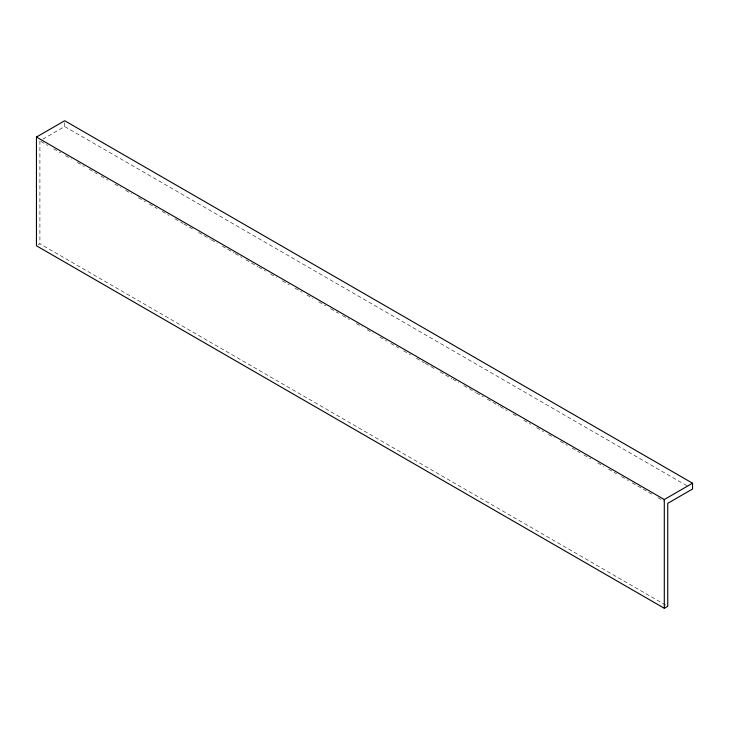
<?xml version="1.0" encoding="UTF-8"?>
<svg xmlns="http://www.w3.org/2000/svg" width="729" height="729" viewBox="0 0 729 729"><rect width="100%" height="100%" fill="white"/><g stroke="black" fill="none" stroke-linecap="round" stroke-linejoin="round"><path stroke-width="0.55" stroke-dasharray="3.65 2.73" d="M42.765 139.193L64.699 126.527L688.604 486.735M38.172 244.789L39.904 243.796L665.777 605.143M40.888 141.417L47.786 145.399M53.7 148.816L60.598 152.798M65.528 155.642L71.442 159.059M77.356 162.467L84.254 166.458M89.184 169.301L97.066 173.848M101.012 176.126L107.91 180.109M114.808 184.091L120.722 187.508M125.652 190.351L131.566 193.768M138.464 197.75L145.363 201.733M149.308 204.011L157.191 208.567M162.12 211.41L169.019 215.392M174.933 218.809L182.824 223.356M183.808 223.931L193.659 229.617M198.589 232.46L210.417 239.294M211.401 239.859L217.315 243.276M222.245 246.12L234.073 252.945M235.057 253.519L241.955 257.501M245.901 259.779L257.729 266.604M258.713 267.178L265.611 271.161M270.541 274.004L276.455 277.421M282.369 280.829L289.267 284.82M295.181 288.228L302.079 292.211M307.009 295.063L312.923 298.471M318.837 301.888L325.735 305.87M330.665 308.713L338.548 313.27M342.493 315.548L349.391 319.53M356.29 323.512L362.204 326.929M367.134 329.772L373.048 333.189M379.946 337.172L386.844 341.154M390.79 343.432L398.672 347.979M403.602 350.822L410.5 354.813M416.414 358.221L424.296 362.778M425.28 363.343L435.14 369.038M440.07 371.881L451.898 378.706M452.882 379.28L458.796 382.689M463.726 385.541L475.554 392.366M476.538 392.931L483.436 396.922M487.382 399.191L499.21 406.026M500.194 406.591L507.092 410.573M513.006 413.99L517.936 416.833M523.85 420.25L530.748 424.232M536.662 427.65L543.561 431.632M548.49 434.475L554.404 437.892M560.319 441.3L567.217 445.291M572.147 448.135L580.029 452.682M583.975 454.96L590.873 458.942M597.771 462.924L603.685 466.341M608.615 469.184L616.497 473.741M621.427 476.584L628.325 480.566M632.271 482.844L642.121 488.539M643.106 489.104L651.981 494.226M657.895 497.643L663.809 501.051M64.699 122.663L64.699 126.527M39.904 140.843L39.904 243.796"/><path stroke-width="1.09" d="M36.45 137.043L64.699 120.732L692.55 483.209L692.55 489.013L667.746 503.329L667.746 606.282L664.301 608.268L36.45 245.791L36.45 137.043L664.301 499.529L692.55 483.209M664.301 499.529L664.301 608.268"/></g></svg>
